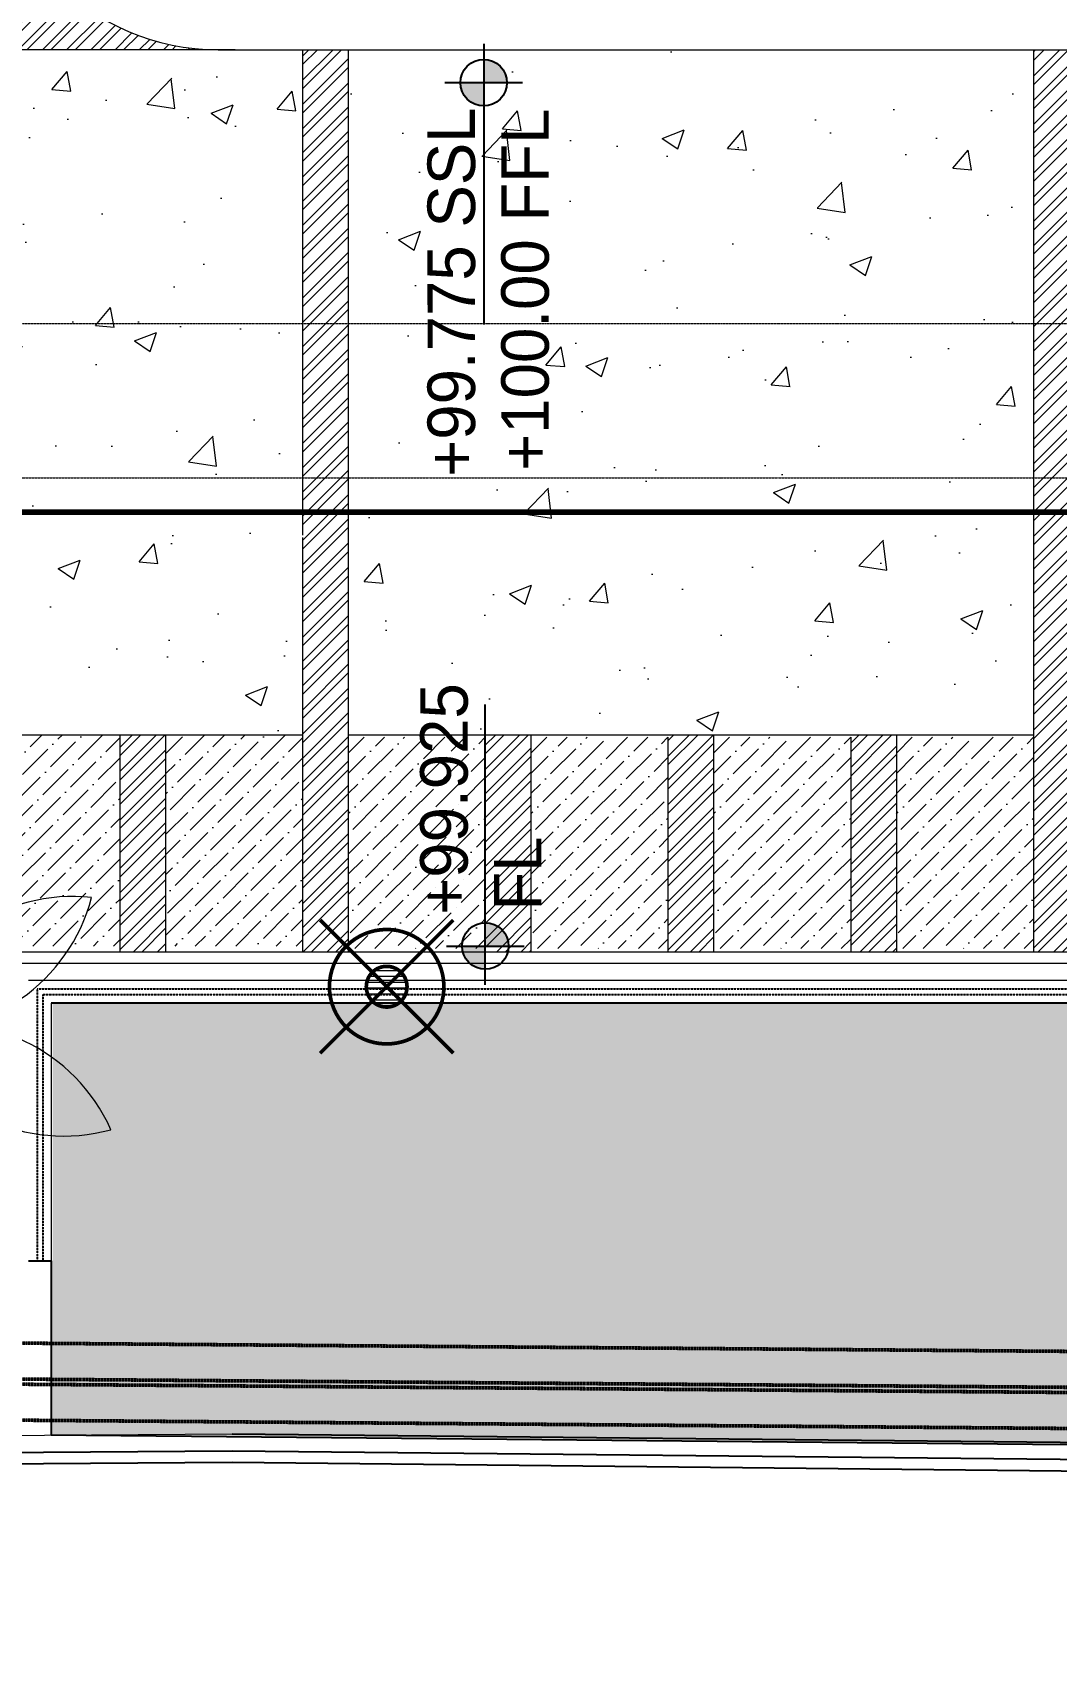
# Model space of a CAD drawing. Header units: millimetres. Extents: x 7964926 to 16080295, y -6277184 to -2986664.
# Drawn here: x 8062014 to 8070976, y -3153237 to -3138886 of the extents above; entities that cross this region are included whole.
import ezdxf

# ---------------------------------------------------------------- set-up
doc = ezdxf.new("R2010")
doc.units = ezdxf.units.MM
doc.header["$LTSCALE"] = 2000
doc.header["$MEASUREMENT"] = 0
doc.linetypes.add('( Hidden )', pattern=[0.375, 0.25, -0.125])
doc.linetypes.add('HIDDEN', pattern=[0.375, 0.25, -0.125])
for name, color, linetype in [('a-ac ledge', 8, 'Continuous'), ('E-TRANCH', 8, 'Continuous'), ('L-FL', 7, 'Continuous')]:
    doc.layers.add(name, color=color, linetype=linetype)
for name, color, linetype, lineweight in [('BASEMENT EDGE', 4, 'Continuous', 5), ('L - paving', 9, 'Continuous', 5), ('L- existing trees', 76, 'Continuous', 18), ('L-compound wall', 7, 'Continuous', 20), ('L-ELE 1', 24, 'Continuous', 20), ('L-ELE 2', 30, 'Continuous', 15), ('L-ELE 4', 27, 'Continuous', 9), ('L-HATCH-1', 9, 'Continuous', 5), ('L-HIDDEN', 5, 'HIDDEN', 9), ('L-kerb', 24, 'Continuous', 13), ('L-lights', 213, 'Continuous', 0), ('STR-Capital', 8, 'Continuous', 15), ('STR-Retaining Wall', 250, 'HIDDEN', 15)]:
    doc.layers.add(name, color=color, linetype=linetype, lineweight=lineweight)
doc.styles.add('Century Gothic', font='GOTHIC.TTF')
doc.styles.get("Standard").update_dxf_attribs({"font": 'romans.shx', "width": 0.75})
pattern_1 = [(49.99999999999999, (0, 0), (1972.465502152072, -172.5683712021365), [206.25, -2268.75]), (355, (0, 0), (-381.56616743575, 2068.528367675033), [165, -1815]), (100.45144446, (164.37212275, -14.380696), (1590.899328499558, 1895.959975163731), [175.285528, -1928.140808]), (46.18420000000002, (0, 550), (2934.913659346824, -455.1780221809605), [309.3749999999999, -3403.125]), (96.63563549, (244.57604875, 512.06840575), (2570.320350604128, 2678.826152130014), [262.9284405, -2892.21284]), (351.1841639899999, (0, 550), (2570.320348900626, 2678.826150742473), [247.5, -2722.50000275]), (21, (275, 412.5), (1641.49439332577, -1107.201949329682), [206.25, -2268.75]), (326.0000000000001, (275, 412.5), (669.1171627843497, 1994.162623878846), [165, -1815]), (71.45144474, (411.7911985, 320.2331715), (2310.61153600742, 886.9606702174731), [175.2855225, -1928.140808]), (37.50000000000001, (0, 0), (33.43960212254934, 915.4580980361065), [0, -1793, 0, -1842.5, 0, -1821.875]), (7.499999999999999, (0, 0), (723.4412279659086, 1084.632207676491), [0, -1050.5, 0, -1751.75, 0, -694.375]), (327.5, (-613.25, 0), (1468.011699474125, -62.02589726954433), [0, -687.5, 0, -2145, 0, -2846.25]), (317.5, (-888.25, 0), (1603.761965691562, 275.2887014138738), [0, -893.75, 0, -1424.5, 0, -2021.25])]
pattern_2 = [(45, (0, 0), (-106.0660171779821, 106.0660171779821), []), (45, (0, 75), (-106.0660171779821, 106.0660171779821), [])]

# ---------------------------------------------------------------- blocks, each defined once
blk = doc.blocks.new('plam 1')
at = {"layer": 'L- existing trees'}
blk.add_circle((18691.24329189213, 10681.50307737615), 0.01259822064505469, dxfattribs=at)
for centre, major_axis, ratio, start_param, end_param in [((18692.18483846516, 10682.00705469291), (-0.7551500129593981, 0.7551500129593984), 0.9999999999221821, -0.142479172760305, 1.26503951691869), ((18690.59946198878, 10682.35859462703), (-0.7571085495885552, 0.7571085495885551), 0.9999999999214267, 3.013099626958253, 4.416231272074521), ((18691.27760801913, 10682.57046928463), (-0.755150012958269, 0.7551500129582689), 0.9999999999264555, 0.9047183779975385, 2.31223706823846), ((18690.18047726691, 10681.37326294998), (-0.7571085495863722, 0.7571085495863723), 0.9999999999260709, 4.060297177710615, 5.463428823434016), ((18692.15052233815, 10680.93966278443), (-0.755150012960137, 0.7551500129601366), 0.9999999999209107, -1.189676724922368, 0.2178419665983262), ((18691.66227661401, 10682.48840905321), (-0.7571085495877312, 0.7571085495877311), 0.9999999999241717, 1.965902074801756, 3.369033721785306), ((18690.82430717025, 10680.51774569909), (-0.7571085495877312, 0.7571085495877311), 0.9999999999241717, -1.175690578788037, 0.2274410681955126), ((18690.33606144613, 10682.06649196788), (-0.7551500129593878, 0.7551500129593877), 0.999999999925126, 1.951915928665749, 3.35943462018723), ((18691.8871217955, 10680.64756012527), (-0.7571085495885552, 0.7571085495885551), 0.9999999999214267, -0.1284930266315407, 1.274638618484728), ((18690.3017453191, 10680.9991000594), (-0.7551500129585874, 0.7551500129585873), 0.9999999999256194, 2.999113480829971, 4.406632170507497), ((18692.3061065174, 10681.63289180233), (-0.7571085495892501, 0.75710854958925), 0.9999999999211854, 0.9187045241248621, 2.321836169841844), ((18691.20897576513, 10680.43568546768), (-0.7551500129613562, 0.7551500129613561), 0.9999999999224967, 4.04631103158885, 5.453829721822878)]:
    blk.add_ellipse(centre, major_axis=major_axis, ratio=ratio, start_param=start_param, end_param=end_param, dxfattribs=at)
blk = doc.blocks.new('finish lvl')
h = blk.add_hatch(color=256)
edge = h.paths.add_edge_path()
edge.add_ellipse((0.03779312691722225, 0.003030802937928456), major_axis=(-0.030468540123942, 0.030468540123942), ratio=0.9999999999984531, start_angle=-45.0000000000443, end_angle=45.00000000010281)
edge.add_line((-0.005295895751714852, 0.003030802937701083), (0.03779312691722236, 0.003030802937701083))
edge.add_line((0.03779312691722225, 0.003030802937928456), (0.03779312691722225, 0.04611982560686556))
edge = h.paths.add_edge_path()
edge.add_ellipse((0.03779312691722225, 0.003030802937928456), major_axis=(-0.030468540123909, 0.030468540123909), ratio=0.9999999999995983, start_angle=134.9999999999885, end_angle=224.999999999953)
edge.add_line((0.0808821495866141, 0.003030802938383204), (0.03779312691767689, 0.003030802938383204))
edge.add_line((0.03779312691722225, 0.003030802937928456), (0.03779312691722225, -0.04005821973088135))
for p, q in [((0.03779312691676751, 0.07484584072017242), (0.03779312691722225, -0.06878423484386076)), ((-0.03402191086343009, 0.00303080293815583), (0.4857257542894331, 0.003030802937473709))]:
    blk.add_line(p, q)
blk.add_ellipse((0.037793126917677, 0.00303080293815583), major_axis=(-0.030468540123953, 0.030468540123953), ratio=0.9999999999978331, start_param=1.570796326794534, end_param=7.85398163397412)
at = {"layer": 'L-FL'}
for tag, p in [('%%P0.00', (0.1256311287966128, 0.03566715156830469)), ('FIN.LVL.', (0.1074625354408454, -0.1030079454646966))]:
    blk.add_attdef(tag, p, '', height=0.08000000000000004, dxfattribs=at)
blk = doc.blocks.new('PL')
at = {"layer": 'L-lights'}
h = blk.add_hatch(dxfattribs=at)
h.set_pattern_fill('ANSI31', color=256, scale=32.5, style=0)
h.set_pattern_definition([(45, (5.943405767538934e-11, 1.438422714272747e-11), (-72.96458098368686, 72.96458098368687), [])])
edge = h.paths.add_edge_path()
edge.add_arc((-1.980708930204855e-10, -4.792233276873503e-11), 358.6952379030135, 89.65216382012761, 276.0669623147895)
edge.add_arc((-2.005542398819671e-10, -4.804645570288812e-11), 358.6952379030137, 276.0669623147899, 449.6521638201272)
at = {"layer": 'L-lights', "const_width": 65}
for points in [[(1.270153404675511e-09, -1658.684768646848), (1.270153404675511e-09, 1658.684768646877)], [(1658.676649893507, -2.17758473526645), (-1658.692887400218, -2.17758473526645)]]:
    blk.add_lwpolyline(points, dxfattribs=at)
for points in [[(6.123636782694438, 1008.676649893462, 1.057607136263516), (106.6097079497425, -1003.045588763812, 0.9455306849885294)], [(2.177584735642948, 358.6886279476718, 1.057607136266735), (37.91075155247358, -356.686204682835, 0.945530684985646)]]:
    blk.add_lwpolyline(points, format="xyb", close=True, dxfattribs=at)

msp = doc.modelspace()

# ---------------------------------------------------------------- hatches: boundary and pattern name
at = {"layer": 'L - paving'}
h = msp.add_hatch(dxfattribs=at)
h.set_pattern_fill('AR-CONC', color=252, scale=275)
h.set_pattern_definition(pattern_1)
h.paths.add_polyline_path([(8064350.222060566, -3145034.96646662), (8064350.222060565, -3139034.966466618), (8058576.253577094, -3139034.96646662), (8058576.318973402, -3145034.96646662)])
h = msp.add_hatch(dxfattribs=at)
h.set_pattern_fill('AR-CONC', color=252, scale=275)
h.set_pattern_definition(pattern_1)
h.paths.add_polyline_path([(8070776.253577098, -3145034.96646662), (8070776.253577096, -3139034.966466619), (8064776.253577096, -3139034.96646662), (8064776.318973405, -3145034.96646662)])
h = msp.add_hatch(dxfattribs=at)
h.set_pattern_fill('ANSI36', color=37, scale=1000)
h.set_pattern_definition([(45, (-35199.18142207339, 137.142331909854), (66.29126073623884, 243.0679560328757), [312.5, -62.5, 0, -62.5])])
h.paths.add_polyline_path([(8061776.253577095, -3146884.96646662), (8062776.253577098, -3146884.96646662), (8062776.253577098, -3145034.96646662), (8061776.253577096, -3145034.96646662)])
h = msp.add_hatch(dxfattribs=at)
h.set_pattern_fill('ANSI36', color=37, scale=1000)
h.set_pattern_definition([(45, (-33599.18142207246, 137.142331909854), (66.29126073623884, 243.0679560328757), [312.5, -62.5, 0, -62.5])])
h.paths.add_polyline_path([(8063176.253577098, -3146884.966466621), (8064376.253577098, -3146884.96646662), (8064376.253577098, -3145034.96646662), (8063176.253577098, -3145034.96646662)])
h = msp.add_hatch(dxfattribs=at)
h.set_pattern_fill('ANSI36', color=37, scale=1000)
h.set_pattern_definition([(45, (-31999.18142207246, -34.2827441659756), (66.29126073623884, 243.0679560328757), [312.5, -62.5, 0, -62.5])])
h.paths.add_polyline_path([(8065976.253577098, -3145056.391431225), (8064776.253577102, -3145056.391431225), (8064776.2535771, -3146906.391431226), (8065976.2535771, -3146906.391431225)])
h = msp.add_hatch(dxfattribs=at)
h.set_pattern_fill('ANSI36', color=37, scale=1000)
h.set_pattern_definition([(45, (-30399.18142207246, -34.2827441659756), (66.29126073623884, 243.0679560328757), [312.5, -62.5, 0, -62.5])])
h.paths.add_polyline_path([(8067576.253577098, -3145056.391431225), (8066376.253577102, -3145056.391431225), (8066376.2535771, -3146906.391431226), (8067576.2535771, -3146906.391431225)])
h = msp.add_hatch(dxfattribs=at)
h.set_pattern_fill('ANSI36', color=37, scale=1000)
h.set_pattern_definition([(45, (-28799.18142207246, -34.2827441659756), (66.29126073623884, 243.0679560328757), [312.5, -62.5, 0, -62.5])])
h.paths.add_polyline_path([(8069176.253577098, -3145056.391431225), (8067976.253577102, -3145056.391431225), (8067976.2535771, -3146906.391431226), (8069176.2535771, -3146906.391431225)])
h = msp.add_hatch(dxfattribs=at)
h.set_pattern_fill('ANSI36', color=37, scale=1000)
h.set_pattern_definition([(45, (-27199.18142207246, -34.2827441659756), (66.29126073623884, 243.0679560328757), [312.5, -62.5, 0, -62.5])])
h.paths.add_polyline_path([(8070776.253577098, -3145056.391431225), (8069576.2535771, -3145056.391431225), (8069576.253577098, -3146906.391431226), (8070776.2535771, -3146906.391431226)])
at = {"layer": 'L-HATCH-1'}
h = msp.add_hatch(dxfattribs=at)
h.set_pattern_fill('STEEL', color=26, scale=1200)
h.set_pattern_definition(pattern_2)
edge = h.paths.add_edge_path()
edge.add_arc((8063636.253626481, -3137034.966466611), 2000.00000001099, 233.1301023540253, 266.3519878902898)
edge.add_line((8063509, -3139030.913989616), (8063509, -3139034.966466617))
edge.add_line((8063509, -3139034.966466617), (8053036.057686939, -3139034.966466618))
edge.add_line((8053036.057686939, -3139034.966466618), (8053036.057686938, -3138634.966466618))
edge.add_line((8053036.057686938, -3138634.966466618), (8062436.25362647, -3138634.966466617))
h = msp.add_hatch(dxfattribs=at)
h.set_pattern_fill('STEEL', color=26, scale=1200)
h.set_pattern_definition(pattern_2)
h.paths.add_polyline_path([(8064776.253577099, -3139034.96646662), (8064376.253577099, -3139034.966466619), (8064376.253577098, -3146934.96646662), (8064776.253577098, -3146934.96646662)])
h = msp.add_hatch(dxfattribs=at)
h.set_pattern_fill('STEEL', color=26, scale=1200)
h.set_pattern_definition(pattern_2)
h.paths.add_polyline_path([(8071176.253577099, -3139034.96646662), (8070776.253577099, -3139034.966466619), (8070776.253577098, -3146934.96646662), (8071176.253577098, -3146934.96646662)])
h = msp.add_hatch(dxfattribs=at)
h.set_pattern_fill('STEEL', color=26, scale=1200)
h.set_pattern_definition(pattern_2)
h.paths.add_polyline_path([(8063176.253577099, -3145034.96646662), (8062776.253577099, -3145034.96646662), (8062776.253577098, -3146934.96646662), (8063176.253577098, -3146934.96646662)])
h = msp.add_hatch(dxfattribs=at)
h.set_pattern_fill('STEEL', color=26, scale=1200)
h.set_pattern_definition(pattern_2)
h.paths.add_polyline_path([(8066376.253577099, -3145034.96646662), (8065976.253577099, -3145034.96646662), (8065976.253577098, -3146934.96646662), (8066376.253577098, -3146934.96646662)])
h = msp.add_hatch(dxfattribs=at)
h.set_pattern_fill('STEEL', color=26, scale=1200)
h.set_pattern_definition(pattern_2)
h.paths.add_polyline_path([(8067976.253577099, -3145034.96646662), (8067576.253577099, -3145034.96646662), (8067576.253577098, -3146934.96646662), (8067976.253577098, -3146934.96646662)])
h = msp.add_hatch(dxfattribs=at)
h.set_pattern_fill('STEEL', color=26, scale=1200)
h.set_pattern_definition(pattern_2)
h.paths.add_polyline_path([(8069576.253577099, -3145034.96646662), (8069176.253577099, -3145034.96646662), (8069176.253577098, -3146934.96646662), (8069576.253577098, -3146934.96646662)])
at = {"layer": 'L-HATCH-1', "true_color": 0xaab0d5}
h = msp.add_hatch(dxfattribs=at)
h.set_pattern_fill('GOST_WOOD', color=9, scale=75)
h.set_pattern_definition([(90, (0, 0), (450, -2.755455298081545e-14), [750, -150]), (90, (150, -150), (450, -2.755455298081545e-14), [450, -112.5, 225, -112.5]), (90, (300, -375), (450, -2.755455298081545e-14), [750, -150])])
h.paths.add_polyline_path([(8097776.19032648, -3147384.966466621), (8062187.976566234, -3147384.966466621), (8062187.976566233, -3151175.595528245), (8097769.38210101, -3151504.041845879)])
edge = h.paths.add_edge_path(flags=16)
edge.add_arc((8091450.121564847, -3149836.959967768), 450, 0, 360)

# ---------------------------------------------------------------- linework, layer by layer
at = {"layer": 'a-ac ledge'}
for points in [[(8097776.190326479, -3149642.35766809), (8097776.19032648, -3147384.96646662), (8062176.253577087, -3147384.966466621)], [(8061976.253577091, -3149642.35766809), (8062176.253577087, -3149642.35766809)], [(8062176.253577087, -3149642.35766809), (8062176.253577087, -3151167.403517888), (8097776.190326478, -3151504.111463225), (8097776.190326479, -3149642.35766809)]]:
    msp.add_lwpolyline(points, dxfattribs=at)
at = {"layer": 'BASEMENT EDGE', "color": 2, "linetype": '( Hidden )', "ltscale": 0.01, "const_width": 50}
msp.add_lwpolyline([(7981805.827278946, -3086059.967953469), (7976491.006109476, -3129797.46565373), (7978510.206521805, -3129797.46565373), (7978510.206521805, -3137797.465291389), (7982586.190326475, -3137797.465291393), (7982586.190326475, -3145584.965291392), (8038276.190326475, -3145584.965291392), (8038276.190326475, -3143084.965291393), (8166136.190326478, -3143084.965291393), (8166136.191441908, -3086059.965282003)], close=True, dxfattribs=at)
at = {"layer": 'E-TRANCH', "linetype": 'HIDDEN', "ltscale": 0.005}
for points in [[(8054456.308664521, -3150295.704028474), (8108928.356868251, -3150724.243818369, 0.1342539709731002), (8110101.874288439, -3150416.222482182), (8111699.50955183, -3149493.827333104, -0.1316524976123824), (8112549.50955047, -3149266.070519838), (8165776.881539777, -3149266.070519838, 0.1989123673797139), (8167191.095112538, -3148680.284077908), (8172778.487110624, -3143092.892079822, 0.1934301137967598), (8173363.827669068, -3141720.908060034), (8173934.040535343, -3114721.534767324)], [(8054456.308664521, -3150310.704809632), (8108928.203493815, -3150739.243031196, 0.1342539709731081), (8110109.374286925, -3150429.212860617), (8111707.009550313, -3149506.81771154, -0.1316524976123668), (8112549.50955047, -3149281.070516811), (8165776.881539777, -3149281.070516811, 0.1989123673797054), (8167201.701712115, -3148690.890677485), (8172789.093710201, -3143103.498679399, 0.1934301137967237), (8173378.824321915, -3141721.224781615), (8173949.037188189, -3114721.851488913)], [(8054456.308664521, -3150610.720493478), (8108925.136004473, -3151039.227348434, 0.1342539709731745), (8110259.374286994, -3150689.020481865), (8111857.009550342, -3149766.625332811, -0.13165249761225), (8112549.509550476, -3149581.070516943), (8165776.881539777, -3149581.070516943, 0.1989123673797447), (8167413.833746565, -3148903.022711934), (8173001.225744651, -3143315.630713848, 0.1934301137967891), (8173678.757439526, -3141727.559214529), (8174248.970305796, -3114728.185921969)], [(8054456.308664521, -3150625.721277516), (8108924.982630008, -3151054.226564141, 0.134253970973207), (8110266.874286921, -3150702.010862794), (8111864.509550267, -3149779.615713741, -0.1316524976123132), (8112549.509550477, -3149596.070516795), (8165776.881539777, -3149596.070516795, 0.1989123673797757), (8167424.440348178, -3148913.629313547), (8173011.832346264, -3143326.237315462, 0.1934301137968721), (8173693.754095253, -3141727.875936171), (8174263.966961522, -3114728.502643618)], [(8054456.308664521, -3150655.722845714), (8108924.675881076, -3151084.224995678, 0.1342539709731537), (8110281.874286834, -3150727.991624756), (8111879.509550177, -3149805.596475706, -0.1316524976123722), (8112549.509550479, -3149626.070516622), (8165776.881539777, -3149626.070516622, 0.1989123673797775), (8167445.653551491, -3148934.84251686), (8173033.045549577, -3143347.450518774, 0.1934301137968158), (8173723.747406826, -3141728.509379459), (8174293.960273095, -3114729.13608692)], [(8054456.308664521, -3150670.723630064), (8108924.522506607, -3151099.224211697, 0.1342539709731088), (8110289.374286916, -3150740.982005955), (8111887.009550257, -3149818.586856906, -0.1316524976124239), (8112549.50955048, -3149641.070516786), (8165776.881539777, -3149641.070516786, 0.1989123673797341), (8167456.260153324, -3148945.449118694), (8173043.65215141, -3143358.057120608, 0.1934301137968473), (8173738.744062864, -3141728.826101108), (8174308.956929133, -3114729.452808576)], [(8054456.308664521, -3150970.739316728), (8108921.455017236, -3151399.208531752, 0.1342539709730694), (8110439.374288396, -3151000.789629642), (8112037.009551694, -3150078.394480618, -0.1316524976123032), (8112549.509550497, -3149941.070519735), (8165776.881539777, -3149941.070519735, 0.1989123673796845), (8167668.392189765, -3149157.581155135), (8173255.784187852, -3143570.18915705, 0.1934301137968262), (8174038.677183291, -3141735.160534082), (8174608.890049556, -3114735.787241692)], [(8054456.308664521, -3150985.740100914), (8108921.301642769, -3151414.207747607, 0.1342539709730478), (8110446.874288396, -3151013.780010698), (8112044.509551692, -3150091.384861676, -0.1316524976123685), (8112549.509550499, -3149956.070519735), (8165776.881539777, -3149956.070519735, 0.1989123673796964), (8167678.998791483, -3149168.187756853), (8173266.39078957, -3143580.795758768, 0.1934301137968125), (8174053.673839165, -3141735.477255727), (8174623.88670543, -3114736.103963344)]]:
    msp.add_lwpolyline(points, format="xyb", dxfattribs=at)
at = {"layer": 'L-compound wall'}
msp.add_line((8024762.969591998, -3151435.273036674), (8063759.216478847, -3151156.27171616), dxfattribs=at)
at = {"layer": 'L-compound wall', "color": 7, "lineweight": 25}
for p, q in [((8063759.216478847, -3151156.27171616), (8108738.321183613, -3151616.204468373)), ((8024764.140387053, -3151585.26849918), (8063758.986169734, -3151306.277202962)), ((8063758.986169734, -3151306.277202962), (8108735.986214809, -3151766.188434028))]:
    msp.add_line(p, q, dxfattribs=at)
at = {"layer": 'L-compound wall', "lineweight": 25}
msp.add_lwpolyline([(8175893.586245873, -3077164.374301981), (7980862.945159239, -3077508.090668121), (7978305.124828079, -3097896.607832287), (7976331.01029449, -3114636.526972916), (7971810.414036102, -3151672.070342278), (7992932.742771153, -3151954.453417468), (8024764.788228069, -3151685.265464583), (8063758.699941444, -3151406.280851228), (8108734.296880024, -3151866.177734863), (8174286.973501227, -3153236.992930519), (8175095.256693388, -3114965.032729664), (8270296.784206889, -3115122.376169953), (8270280.009804663, -3116338.856435483), (8274728.881882717, -3116451.333088821), (8275279.372631292, -3076529.724445269), (8270829.795642485, -3076468.367926075)], close=True, dxfattribs=at)
msp.add_lwpolyline([(8270829.928331669, -3076468.36793568), (8270829.928331386, -3076468.367935676), (8175893.718934774, -3077164.374311582), (7980863.07784814, -3077508.090677722), (7978305.25751698, -3097896.607841888), (7976331.142983392, -3114636.526982518), (7971810.546725001, -3151672.070351879), (7992932.875460055, -3151954.45342707), (8024764.920916971, -3151685.265474184), (8063758.832630344, -3151406.280860829), (8108734.429568924, -3151866.177744464), (8174287.106190126, -3153236.992940121), (8175095.389382288, -3114965.032739266), (8270296.916895788, -3115122.376179554), (8270280.142493565, -3116338.856445082)], dxfattribs=at)
at = {"layer": 'L-ELE 1'}
msp.add_line((8063636.250650426, -3139034.966466619), (8075886.253626475, -3139034.96646662), dxfattribs=at)
msp.add_lwpolyline([(8062176.253577087, -3147384.966466621), (8062176.253577087, -3149642.35766809)], dxfattribs=at)
msp.add_arc((8063636.253626477, -3137034.966466621), 2000, 180, 270, dxfattribs=at)
at = {"layer": 'L-ELE 2'}
for p, q in [((8061976.253577091, -3147184.966466622), (8082696.184138821, -3147184.966466621)), ((8062176.253577087, -3147384.966466621), (8097776.190326484, -3147384.966466621))]:
    msp.add_line(p, q, dxfattribs=at)
at = {"layer": 'L-ELE 4'}
for p, q in [((8063786.253626477, -3139034.966466621), (8053036.19032646, -3139034.966466621)), ((8064376.253577098, -3139034.96646662), (8064376.253577098, -3143284.96635515)), ((8064776.253577098, -3139034.96646662), (8064776.253577098, -3143284.96635515)), ((8070776.253577098, -3139034.96646662), (8070776.253577098, -3143284.96635515)), ((8058576.253577095, -3145034.96646662), (8064376.253577098, -3145034.96646662)), ((8064776.253577098, -3145034.96646662), (8070776.253577098, -3145034.96646662))]:
    msp.add_line(p, q, dxfattribs=at)
at = {"layer": 'L-ELE 4', "color": 2, "linetype": '( Hidden )', "ltscale": 0.01, "const_width": 50}
msp.add_lwpolyline([(7981805.827280783, -3086059.967953469), (7976491.006111314, -3129797.46565373), (7978510.206523643, -3129797.46565373), (7978510.206523643, -3137797.465291389), (7982586.190328312, -3137797.465291393), (7982586.190328312, -3145584.965291392), (8038276.190328312, -3145584.965291392), (8038276.190328312, -3143084.965291393), (8166136.190328316, -3143084.965291393), (8166136.191443746, -3086059.965282003)], close=True, dxfattribs=at)
at = {"layer": 'L-ELE 4'}
for points in [[(8070776.253577098, -3143156.391319755), (8070776.253577098, -3146934.96646662)], [(8064376.253577098, -3143306.391319755), (8064376.253577098, -3146934.96646662)], [(8064776.253577098, -3143284.96635515), (8064776.253577098, -3146934.96646662)], [(8062776.253577098, -3145034.96646662), (8062776.253577098, -3146934.96646662)], [(8063176.253577098, -3145034.96646662), (8063176.253577098, -3146934.96646662)], [(8065976.253577098, -3145056.391431225), (8065976.253577098, -3146934.96646662)], [(8066376.253577098, -3145034.96646662), (8066376.253577098, -3146934.96646662)], [(8067576.253577098, -3145056.391431225), (8067576.253577098, -3146934.96646662)], [(8067976.253577098, -3145034.96646662), (8067976.253577098, -3146934.96646662)], [(8069176.253577098, -3145056.391431225), (8069176.253577098, -3146934.96646662)], [(8069576.253577098, -3145034.96646662), (8069576.253577098, -3146934.96646662)]]:
    msp.add_lwpolyline(points, dxfattribs=at)
at = {"layer": 'L-HIDDEN', "lineweight": 25, "ltscale": 0.001}
for p, q in [((8062051.253577091, -3147259.966466622), (8062051.253577091, -3149642.35766809)), ((8062051.253577091, -3147259.966466622), (8097901.190326482, -3147259.966466621)), ((8062101.253577091, -3147309.966466622), (8062101.253577091, -3149642.35766809)), ((8062101.253577091, -3147309.966466622), (8097851.190326482, -3147309.966466621))]:
    msp.add_line(p, q, dxfattribs=at)
at = {"layer": 'L-kerb', "color": 8}
msp.add_line((8061371.938962154, -3146934.96646662), (8071437.086440092, -3146934.96646662), dxfattribs=at)
at = {"layer": 'L-kerb'}
msp.add_line((8061371.938962154, -3147034.96646662), (8071437.086440092, -3147034.96646662), dxfattribs=at)
at = {"layer": 'STR-Capital', "linetype": 'HIDDEN', "ltscale": 0.005}
msp.add_line((8100711.057686947, -3141434.965240726), (8053286.057686944, -3141434.965240726), dxfattribs=at)
msp.add_line((8100711.057686947, -3141434.965240726), (8053286.057686944, -3141434.965240726), dxfattribs=at)
at = {"layer": 'STR-Retaining Wall', "linetype": 'HIDDEN', "ltscale": 0.005}
msp.add_line((8037736.057686947, -3142784.965240726), (8103376.119943757, -3142784.965240726), dxfattribs=at)
msp.add_line((8037736.057686947, -3142784.965240726), (8103376.119943757, -3142784.965240726), dxfattribs=at)
at = {"layer": 'STR-Retaining Wall', "linetype": 'Continuous'}
msp.add_lwpolyline([(8074635.935834708, -3143084.96524082), (8038036.057686947, -3143084.96524082), (8038036.057686949, -3145584.965240725), (8027738.395839915, -3145584.965240725)], dxfattribs=at)
msp.add_lwpolyline([(8074635.935834708, -3143084.96524082), (8038036.057686947, -3143084.96524082), (8038036.057686949, -3145584.965240725), (8027738.395839915, -3145584.965240725)], dxfattribs=at)

# ---------------------------------------------------------------- block references
at = {"layer": 'L- existing trees', "xscale": 1466.902106434599, "yscale": 1466.902106434599, "zscale": 1466.902106434599, "rotation": 77.25277453061463}
msp.add_blockref('plam 1', (17293547.55496718, -33347376.13281186), dxfattribs=at)
at = {"layer": 'L-FL', "ltscale": 0.5}
ref = msp.add_blockref('finish lvl', (8065948.472161504, -3139144.801489756), dxfattribs=dict(at, xscale=4725.606725105103, yscale=4725.606725105103, zscale=4725.606725105103, rotation=270.0002105369683))
ref.add_attrib('FIN.LVL.', '+99.775 SSL', (8065886.98771592, -3142776.156866873, 1.815885305421428e-06), dxfattribs={"ltscale": 0.5, "height": 416.5668000038458, "rotation": 90.00021057259767, "style": 'Century Gothic'})
ref.add_attrib('%%P0.00', '+100.00 FFL', (8066532.841639358, -3142723.394776006), dxfattribs={"ltscale": 0.5, "height": 416.5668000038458, "rotation": 90.00021057259767, "style": 'Century Gothic'})
ref = msp.add_blockref('finish lvl', (8065990.576616106, -3147063.561868712), dxfattribs=dict(at, xscale=4725.606725105103, yscale=4725.606725105103, zscale=4725.606725105103, rotation=90.00021053696821))
ref.add_attrib('FIN.LVL.', 'FL', (8066468.639410435, -3146574.721466617, 1.815885305421428e-06), dxfattribs={"ltscale": 0.5, "height": 416.5668000038458, "rotation": 90.00021050856468, "style": 'Century Gothic'})
ref.add_attrib('%%P0.00', '+99.925 ', (8065822.785430796, -3146612.191506367), dxfattribs={"ltscale": 0.5, "height": 416.5668000038458, "rotation": 90.00021050856468, "style": 'Century Gothic'})
at = {"layer": 'L-lights', "color": 6, "xscale": 0.497007000161001, "yscale": 0.497007000161001, "zscale": 0.497007000161001, "rotation": 135.0000000000014}
msp.add_blockref('PL', (8065112.849897848, -3147241.240810727, -3.881807143880756e-05), dxfattribs=at)

doc.saveas('drawing.dxf')
